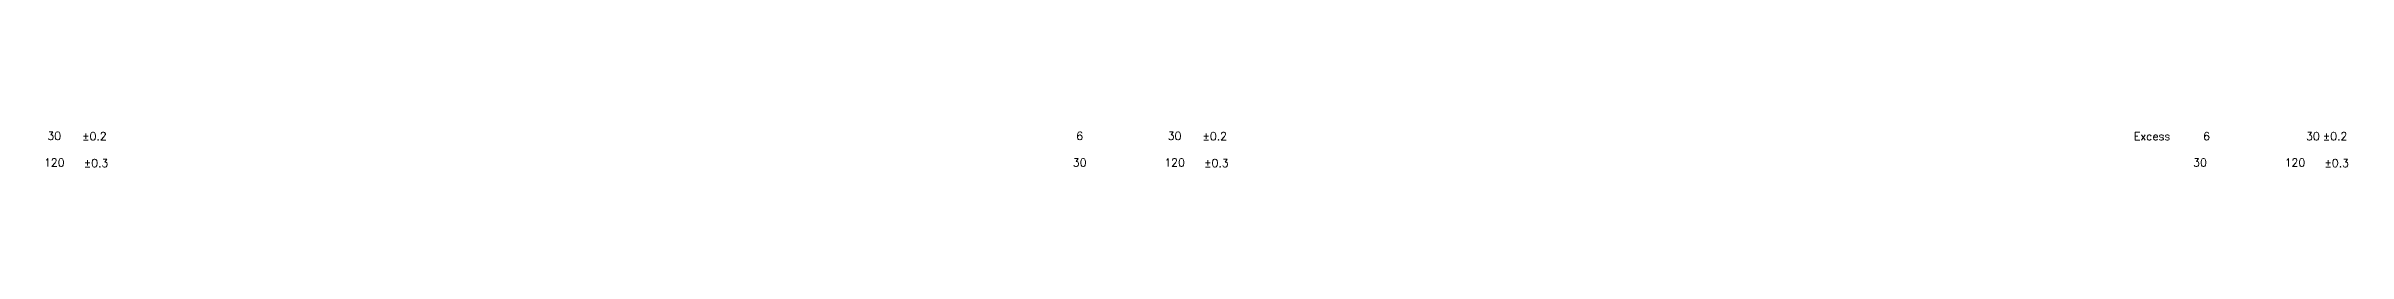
# Model space of a CAD drawing. Header units: inches. Extents: x 1 to 2363, y -2329 to -426.
# Drawn here: x 1200.8 to 1632.3, y -2031.9 to -2025.3 of the extents above; entities that cross this region are included whole.
import ezdxf
from ezdxf.enums import TextEntityAlignment as Align

# ---------------------------------------------------------------- set-up
doc = ezdxf.new("R2010")
doc.units = ezdxf.units.IN
doc.header["$MEASUREMENT"] = 0
doc.layers.get('0').update_dxf_attribs({"color": 2, "linetype": 'CONTINUOUS'})
doc.styles.add('DD', font='romans', dxfattribs={"bigfont": 'GHS.shx'})

msp = doc.modelspace()

# ---------------------------------------------------------------- texts
at = {"style": 'DD'}
for s, p in [('30', (1202.3275, -2026.0313)), ('6', (1394.5363, -2026.0313)), ('30', (1412.3275, -2026.0313)), ('120', (1202.3275, -2031.0313)), ('%%p0.3', (1210.1492, -2031.1314)), ('30', (1394.5363, -2031.0313)), ('120', (1412.3275, -2031.0313)), ('%%p0.3', (1420.1492, -2031.1314)), ('30', (1604.5363, -2031.0313)), ('120', (1622.3275, -2031.0313)), ('%%p0.3', (1630.1492, -2031.1314))]:
    msp.add_text(s, height=1.5, dxfattribs=at).set_placement(p, align=Align.MIDDLE)
for s, p in [('%%p0.2', (1207.5296, -2026.8356)), ('%%p0.2', (1417.5296, -2026.8356)), ('Excess     6                30   ', (1592.1344, -2026.8377)), ('%%p0.2', (1627.5296, -2026.8356))]:
    msp.add_text(s, height=1.5, dxfattribs=at).set_placement(p)

doc.saveas('drawing.dxf')
